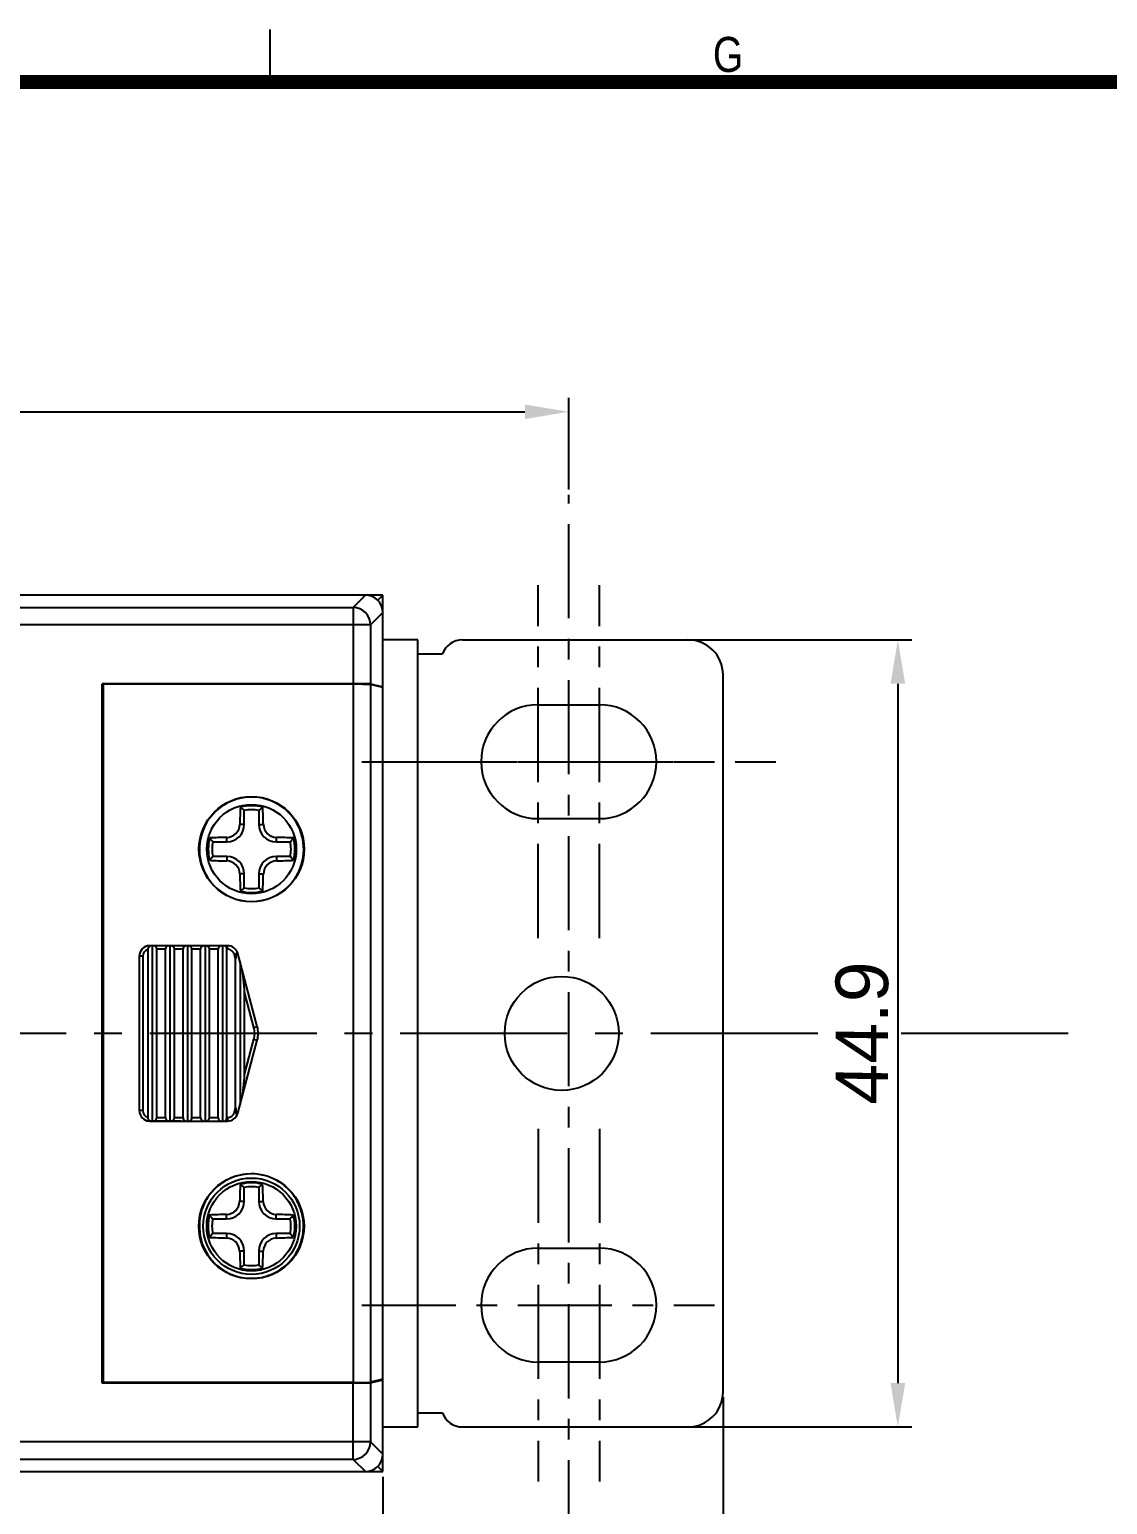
# Model space of a CAD drawing. Extents: x -1638 to -494, y -74 to 314.
# Drawn here: x -1347.7 to -1286.2, y 228.9 to 313.1 of the extents above; entities that cross this region are included whole.
import ezdxf

# ---------------------------------------------------------------- set-up
doc = ezdxf.new("R2010")
doc.units = 0
doc.header["$PDMODE"] = 3
doc.header["$PDSIZE"] = 0.7
doc.linetypes.add('CENTER', pattern=[17.8, 10.75, -2.35, 2.35, -2.35])
doc.linetypes.add('CENTER2', pattern=[28.575, 19.05, -3.175, 3.175, -3.175])
doc.layers.get('0').update_dxf_attribs({"linetype": 'CONTINUOUS'})
doc.layers.get('DEFPOINTS').update_dxf_attribs({"linetype": 'CONTINUOUS'})
for name, color, linetype in [('1', 7, 'CENTER'), ('3', 112, 'CENTER'), ('DIM', 1, 'CONTINUOUS'), ('SU', 7, 'CONTINUOUS')]:
    doc.layers.add(name, color=color, linetype=linetype)
doc.styles.add('OMI-1', font='arial.ttf', dxfattribs={"oblique": 1, "height": 3})
doc.styles.get("Standard").update_dxf_attribs({"font": 'gulim.ttc', "width": 0.8, "height": 2})
doc.dimstyles.new('1', dxfattribs={"dimtxt": 5, "dimasz": 2.5, "dimexe": 0.8, "dimexo": 0.3, "dimgap": 0.5, "dimtad": 1, "dimtoh": 1, "dimdec": 1, "dimzin": 0, "dimtxsty": 'OMI-1', "dimcen": 0, "dimclrd": 256, "dimclre": 256, "dimclrt": 256, "dimazin": 3, "dimtfac": 0.8, "dimtdec": 1, "dimtix": 1, "dimtmove": 0, "dimatfit": 3, "dimtolj": 1, "dimtzin": 0})

# ---------------------------------------------------------------- blocks, each defined once
blk = doc.blocks.new('*D2227')
at = {"layer": 'DEFPOINTS', "color": 0}
for p in [(-1477.508, 230.811), (-1327.508, 230.811), (-1327.508, 218.745)]:
    blk.add_point(p, dxfattribs=at)
at = {"layer": 'DIM'}
for p, q in [((-1477.508, 230.511), (-1477.508, 217.945)), ((-1327.508, 230.511), (-1327.508, 217.945)), ((-1475.008, 218.745), (-1330.008, 218.745))]:
    blk.add_line(p, q, dxfattribs=at)
for points in [[(-1475.008, 219.161), (-1475.008, 218.328), (-1477.508, 218.745)], [(-1330.008, 218.328), (-1330.008, 219.161), (-1327.508, 218.745)]]:
    blk.add_solid(points, dxfattribs=at)
at = {"layer": 'DIM', "insert": (-1402.508, 220.776), "char_height": 3, "attachment_point": 5, "style": 'OMI-1'}
blk.add_mtext('\\A1;150.0', dxfattribs=at)
blk = doc.blocks.new('*D2228')
at = {"layer": 'DEFPOINTS', "color": 0}
for p in [(-1308.108, 235.361), (-1402.508, 209.732), (-1308.108, 209.732)]:
    blk.add_point(p, dxfattribs=at)
at = {"layer": 'DIM'}
for p, q in [((-1308.108, 235.061), (-1308.108, 208.932)), ((-1402.508, 210.032), (-1402.508, 210.532)), ((-1400.008, 209.732), (-1310.608, 209.732))]:
    blk.add_line(p, q, dxfattribs=at)
for points in [[(-1400.008, 210.149), (-1400.008, 209.315), (-1402.508, 209.732)], [(-1310.608, 209.315), (-1310.608, 210.149), (-1308.108, 209.732)]]:
    blk.add_solid(points, dxfattribs=at)
at = {"layer": 'DIM', "insert": (-1355.308, 211.764), "char_height": 3, "attachment_point": 5, "style": 'OMI-1'}
blk.add_mtext('\\A1;94.4', dxfattribs=at)
blk = doc.blocks.new('*D2230')
at = {"layer": 'DEFPOINTS', "color": 0}
for p in [(-1311.708, 278.261), (-1311.708, 233.361), (-1298.135, 233.361)]:
    blk.add_point(p, dxfattribs=at)
at = {"layer": 'DIM'}
for p, q in [((-1311.408, 278.261), (-1297.335, 278.261)), ((-1298.135, 275.761), (-1298.135, 235.861)), ((-1311.408, 233.361), (-1297.335, 233.361))]:
    blk.add_line(p, q, dxfattribs=at)
for points in [[(-1297.719, 275.761), (-1298.552, 275.761), (-1298.135, 278.261)], [(-1298.552, 235.861), (-1297.719, 235.861), (-1298.135, 233.361)]]:
    blk.add_solid(points, dxfattribs=at)
at = {"layer": 'DIM', "insert": (-1300.167, 255.811), "char_height": 3, "attachment_point": 5, "rotation": 90, "style": 'OMI-1'}
blk.add_mtext('\\A1;44.9', dxfattribs=at)
blk = doc.blocks.new('*D2248')
at = {"layer": 'DEFPOINTS', "color": 0}
for p in [(-1402.508, 291.674), (-1316.908, 291.272), (-1316.908, 286.532)]:
    blk.add_point(p, dxfattribs=at)
at = {"layer": 'DIM'}
for p, q in [((-1316.908, 286.832), (-1316.908, 292.072)), ((-1402.508, 291.374), (-1402.508, 290.472)), ((-1400.008, 291.272), (-1319.408, 291.272))]:
    blk.add_line(p, q, dxfattribs=at)
for points in [[(-1400.008, 291.689), (-1400.008, 290.856), (-1402.508, 291.272)], [(-1319.408, 290.856), (-1319.408, 291.689), (-1316.908, 291.272)]]:
    blk.add_solid(points, dxfattribs=at)
at = {"layer": 'DIM', "insert": (-1359.708, 293.304), "char_height": 3, "attachment_point": 5, "style": 'OMI-1'}
blk.add_mtext('\\A1;85.6', dxfattribs=at)

msp = doc.modelspace()

# ---------------------------------------------------------------- linework, layer by layer
msp.add_line((-1333.936, 310.079), (-1333.936, 313.079))
at = {"color": 7, "linetype": 'CONTINUOUS'}
for p, q in [((-1329.207, 280.112), (-1328.507, 280.811)), ((-1327.508, 280.811), (-1327.801, 280.518)), ((-1327.645, 280.674), (-1327.717, 280.601)), ((-1327.508, 280.811), (-1327.51, 280.809)), ((-1327.508, 230.811), (-1327.508, 280.811)), ((-1329.207, 280.112), (-1329.207, 275.755)), ((-1328.208, 279.112), (-1327.508, 279.812)), ((-1328.208, 279.112), (-1328.208, 275.747)), ((-1325.508, 278.261), (-1327.508, 278.261)), ((-1325.508, 233.361), (-1325.508, 278.261)), ((-1322.977, 278.261), (-1310.108, 278.261)), ((-1325.508, 277.461), (-1324.108, 277.461)), ((-1308.108, 268.722), (-1308.108, 276.261)), ((-1329.207, 275.755), (-1343.522, 275.755)), ((-1343.522, 235.867), (-1343.522, 275.755)), ((-1329.207, 275.725), (-1343.472, 275.725)), ((-1343.472, 275.725), (-1343.472, 235.898)), ((-1331.777, 275.725), (-1331.777, 275.747)), ((-1330.009, 275.725), (-1330.009, 275.747)), ((-1329.207, 275.725), (-1329.207, 235.898)), ((-1328.208, 275.747), (-1327.508, 275.572)), ((-1327.508, 275.541), (-1328.208, 275.716)), ((-1328.208, 275.716), (-1328.208, 235.906)), ((-1327.508, 275.572), (-1327.631, 275.572)), ((-1318.658, 274.561), (-1315.158, 274.561)), ((-1343.508, 272.734), (-1343.472, 272.734)), ((-1343.508, 272.434), (-1343.472, 272.434)), ((-1343.472, 272.411), (-1343.508, 272.411)), ((-1343.472, 271.802), (-1343.508, 271.802)), ((-1335.413, 267.736), (-1335.413, 268.533)), ((-1334.585, 268.533), (-1334.585, 267.736)), ((-1308.108, 235.361), (-1308.108, 268.722)), ((-1335.413, 267.736), (-1335.672, 267.736)), ((-1334.585, 267.736), (-1334.327, 267.736)), ((-1318.658, 268.061), (-1315.158, 268.061)), ((-1343.508, 266.82), (-1343.472, 266.82)), ((-1337.211, 266.736), (-1336.413, 266.736)), ((-1336.413, 266.736), (-1336.413, 266.994)), ((-1333.585, 266.736), (-1333.585, 266.994)), ((-1333.585, 266.736), (-1332.788, 266.736)), ((-1343.508, 266.388), (-1343.472, 266.388)), ((-1343.508, 266.088), (-1343.472, 266.088)), ((-1336.413, 265.907), (-1337.211, 265.907)), ((-1336.413, 265.907), (-1336.413, 265.649)), ((-1332.788, 265.907), (-1333.585, 265.907)), ((-1333.585, 265.907), (-1333.585, 265.649)), ((-1343.472, 265.04), (-1343.508, 265.04)), ((-1335.413, 264.907), (-1335.672, 264.907)), ((-1335.413, 264.11), (-1335.413, 264.907)), ((-1334.585, 264.907), (-1334.327, 264.907)), ((-1334.585, 264.907), (-1334.585, 264.11)), ((-1343.472, 263.625), (-1343.503, 263.625)), ((-1343.501, 263.397), (-1343.503, 263.625)), ((-1343.472, 263.397), (-1343.501, 263.397)), ((-1343.472, 261.983), (-1343.496, 261.983)), ((-1343.496, 261.983), (-1343.496, 259.906)), ((-1341.208, 260.211), (-1341.408, 260.211)), ((-1341.408, 260.211), (-1341.408, 251.411)), ((-1341.208, 260.211), (-1341.208, 251.411)), ((-1340.908, 251.024), (-1340.908, 260.599)), ((-1336.368, 260.811), (-1340.808, 260.811)), ((-1340.656, 250.811), (-1340.656, 260.811)), ((-1339.908, 260.611), (-1340.405, 260.611)), ((-1340.405, 251.011), (-1340.405, 260.611)), ((-1339.908, 251.011), (-1339.908, 260.611)), ((-1339.656, 260.811), (-1339.656, 250.811)), ((-1338.908, 260.611), (-1339.405, 260.611)), ((-1339.405, 251.011), (-1339.405, 260.611)), ((-1338.908, 251.011), (-1338.908, 260.611)), ((-1338.656, 260.811), (-1338.656, 250.811)), ((-1337.908, 260.611), (-1338.405, 260.611)), ((-1338.405, 251.011), (-1338.405, 260.611)), ((-1337.908, 251.011), (-1337.908, 260.611)), ((-1337.656, 260.811), (-1337.656, 250.811)), ((-1336.908, 260.611), (-1337.405, 260.611)), ((-1337.405, 251.011), (-1337.405, 260.611)), ((-1336.908, 251.011), (-1336.908, 260.611)), ((-1336.656, 260.811), (-1336.656, 250.811)), ((-1336.368, 260.611), (-1336.405, 260.611)), ((-1336.405, 251.011), (-1336.405, 260.611)), ((-1336.368, 260.611), (-1336.368, 260.811)), ((-1335.982, 260.315), (-1335.886, 260.341)), ((-1335.908, 260.038), (-1335.982, 260.315)), ((-1335.908, 251.584), (-1335.908, 260.038)), ((-1334.672, 256.199), (-1335.789, 260.367)), ((-1343.472, 259.308), (-1343.511, 259.308)), ((-1343.508, 259.606), (-1343.472, 259.606)), ((-1343.472, 259.566), (-1343.508, 259.566)), ((-1343.496, 259.906), (-1343.472, 259.906)), ((-1335.656, 259.872), (-1335.656, 251.751)), ((-1335.405, 253.463), (-1335.405, 258.16)), ((-1334.865, 256.148), (-1335.405, 258.16)), ((-1334.865, 256.148), (-1334.672, 256.199)), ((-1335.789, 251.256), (-1334.672, 255.423)), ((-1335.405, 253.463), (-1334.865, 255.475)), ((-1334.865, 255.475), (-1334.672, 255.423)), ((-1343.472, 252.315), (-1343.511, 252.315)), ((-1343.472, 252.057), (-1343.508, 252.057)), ((-1343.472, 252.016), (-1343.508, 252.016)), ((-1343.472, 251.716), (-1343.496, 251.716)), ((-1343.496, 251.716), (-1343.496, 249.64)), ((-1341.208, 251.411), (-1341.408, 251.411)), ((-1340.808, 250.811), (-1336.368, 250.811)), ((-1340.405, 251.011), (-1339.908, 251.011)), ((-1339.405, 251.011), (-1338.908, 251.011)), ((-1338.405, 251.011), (-1337.908, 251.011)), ((-1337.405, 251.011), (-1336.908, 251.011)), ((-1336.405, 251.011), (-1336.368, 251.011)), ((-1336.368, 251.011), (-1336.368, 250.811)), ((-1335.982, 251.308), (-1335.908, 251.584)), ((-1335.982, 251.308), (-1335.886, 251.282)), ((-1343.496, 249.64), (-1343.472, 249.64)), ((-1343.503, 247.997), (-1343.501, 248.225)), ((-1343.501, 248.225), (-1343.472, 248.225)), ((-1343.503, 247.997), (-1343.472, 247.997)), ((-1343.508, 246.583), (-1343.472, 246.583)), ((-1335.422, 246.225), (-1335.422, 247.023)), ((-1334.594, 247.023), (-1334.594, 246.225)), ((-1335.422, 246.225), (-1335.681, 246.225)), ((-1334.594, 246.225), (-1334.335, 246.225)), ((-1343.508, 245.534), (-1343.472, 245.534)), ((-1343.508, 245.234), (-1343.472, 245.234)), ((-1337.22, 245.225), (-1336.422, 245.225)), ((-1336.422, 245.225), (-1336.422, 245.484)), ((-1333.594, 245.225), (-1333.594, 245.484)), ((-1333.594, 245.225), (-1332.796, 245.225)), ((-1343.472, 244.802), (-1343.508, 244.802)), ((-1336.422, 244.397), (-1337.22, 244.397)), ((-1336.422, 244.397), (-1336.422, 244.139)), ((-1332.796, 244.397), (-1333.594, 244.397)), ((-1333.594, 244.397), (-1333.594, 244.139)), ((-1335.422, 243.397), (-1335.681, 243.397)), ((-1335.422, 242.6), (-1335.422, 243.397)), ((-1334.594, 243.397), (-1334.335, 243.397)), ((-1334.594, 243.397), (-1334.594, 242.6)), ((-1318.658, 243.561), (-1315.158, 243.561)), ((-1343.508, 239.82), (-1343.472, 239.82)), ((-1343.472, 239.418), (-1343.508, 239.418)), ((-1315.158, 237.061), (-1318.658, 237.061)), ((-1329.207, 235.867), (-1343.522, 235.867)), ((-1329.207, 235.898), (-1343.472, 235.898)), ((-1331.777, 235.898), (-1331.777, 235.875)), ((-1330.009, 235.898), (-1330.009, 235.875)), ((-1329.207, 231.511), (-1329.207, 235.867)), ((-1327.508, 236.081), (-1328.208, 235.906)), ((-1328.208, 235.875), (-1327.508, 236.05)), ((-1328.208, 235.875), (-1328.208, 232.51)), ((-1327.508, 236.05), (-1327.631, 236.05)), ((-1325.508, 234.161), (-1324.108, 234.161)), ((-1327.508, 233.361), (-1325.508, 233.361)), ((-1322.977, 233.361), (-1310.108, 233.361)), ((-1328.208, 232.51), (-1327.508, 231.811)), ((-1329.207, 231.511), (-1328.507, 230.811)), ((-1327.508, 230.811), (-1327.801, 231.104)), ((-1327.565, 230.868), (-1327.589, 230.892)), ((-1327.517, 230.82), (-1327.528, 230.832)), ((-1327.508, 230.811), (-1327.51, 230.814))]:
    msp.add_line(p, q, dxfattribs=at)
at = {"const_width": 0.8}
msp.add_lwpolyline([(-1083.936, 310.079), (-1633.936, 310.079), (-1633.936, -69.921), (-1083.936, -69.921)], close=True, dxfattribs=at)
at = {"color": 7, "linetype": 'CONTINUOUS'}
for points in [[(-1327.717, 280.601), (-1327.758, 280.561), (-1327.801, 280.518)], [(-1327.682, 230.985), (-1327.719, 231.022), (-1327.759, 231.062), (-1327.801, 231.104)]]:
    msp.add_lwpolyline(points, dxfattribs=at)
for centre, radius in [((-1334.999, 266.322), 3), ((-1334.999, 266.322), 2.55), ((-1317.308, 255.811), 3.25), ((-1335.008, 244.811), 3), ((-1335.008, 244.811), 2.55)]:
    msp.add_circle(centre, radius, dxfattribs=at)
for centre, radius, start, end in [((-1328.508, 279.811), 1, 0, 90), ((-1329.209, 279.111), 1.001, 0.08579, 89.91421), ((-1322.977, 277.061), 1.2, 90, 160.52878), ((-1310.108, 276.261), 2, 0, 90), ((-1318.658, 271.311), 3.25, 90, 270), ((-1315.158, 271.311), 3.25, 270, 90), ((-1334.999, 266.322), 2.973, 343.25335, 172.59018), ((-1286.023, 266.39), 49.668, 177.32222, 178.44758), ((-1334.999, 266.322), 2.472, 75.07814, 104.92186), ((-1340.187, 262.78), 7.476, 50.31735, 52.49859), ((-1334.999, 266.322), 2.25, 79.39163, 100.60837), ((-1329.811, 262.78), 7.476, 127.50141, 129.68265), ((-1383.422, 266.411), 49.113, 1.54607, 2.68414), ((-1336.413, 267.736), 1, 270, 0), ((-1336.434, 267.756), 0.762, 271.54318, 358.45682), ((-1333.585, 267.736), 1, 180, 270), ((-1333.564, 267.756), 0.762, 181.54315, 268.45685), ((-1334.999, 266.322), 2.472, 165.07814, 194.92186), ((-1335.088, 217.899), 49.113, 91.54607, 92.68414), ((-1331.457, 271.51), 7.476, 217.50141, 219.68265), ((-1334.999, 266.322), 2.25, 169.39163, 190.60837), ((-1334.931, 217.345), 49.668, 87.32222, 88.44758), ((-1338.541, 271.51), 7.476, 320.31735, 322.49859), ((-1334.999, 266.322), 2.25, 349.39163, 10.60837), ((-1334.999, 266.322), 2.472, 345.07814, 14.92186), ((-1335.092, 266.29), 2.885, 174.308, 179.37215), ((-1335.103, 266.291), 2.874, 172.87312, 174.30698), ((-1331.457, 261.134), 7.476, 140.31735, 142.49859), ((-1336.413, 264.907), 1, 0, 90), ((-1333.585, 264.907), 1, 90, 180), ((-1338.541, 261.134), 7.476, 37.50141, 39.68265), ((-1335.068, 315.298), 49.668, 267.32222, 268.44758), ((-1336.434, 264.887), 0.762, 1.54418, 88.45582), ((-1333.564, 264.887), 0.762, 91.54419, 178.45581), ((-1334.91, 314.744), 49.113, 271.54607, 272.68414), ((-1335.024, 266.288), 2.987, 342.7929, 344.00943), ((-1334.999, 266.322), 2.986, 212.45275, 303.986), ((-1286.577, 266.233), 49.113, 181.54607, 182.68414), ((-1383.976, 266.253), 49.668, 357.32222, 358.44758), ((-1340.187, 269.864), 7.476, 307.50141, 309.68265), ((-1334.999, 266.322), 2.472, 255.07814, 284.92186), ((-1334.999, 266.322), 2.25, 259.39163, 280.60837), ((-1329.811, 269.864), 7.476, 230.31735, 232.49859), ((-1340.808, 260.211), 0.6, 90, 180), ((-1340.808, 260.211), 0.4, 104.47751, 180), ((-1336.368, 260.211), 0.6, 15, 90), ((-1336.368, 260.211), 0.4, 15, 90), ((-1335.668, 260.29), 0.223, 163.9817, 166.87156), ((-1336.121, 255.811), 1.3, 345, 15), ((-1336.121, 255.811), 1.5, 345, 15), ((-1340.808, 251.411), 0.6, 180, 270), ((-1340.808, 251.411), 0.4, 180, 255.52249), ((-1336.368, 251.411), 0.4, 270, 345), ((-1336.368, 251.411), 0.6, 270, 345), ((-1335.008, 244.811), 2.986, 63.36041, 135.52769), ((-1286.031, 244.88), 49.668, 177.32222, 178.44758), ((-1335.008, 244.811), 2.472, 75.07814, 104.92186), ((-1340.196, 241.269), 7.476, 50.31735, 52.49859), ((-1335.008, 244.811), 2.25, 79.39163, 100.60837), ((-1329.82, 241.269), 7.476, 127.50141, 129.68265), ((-1383.43, 244.9), 49.113, 1.54607, 2.68414), ((-1335.008, 244.811), 2.973, 177.95313, 24.26433), ((-1336.422, 246.225), 1, 270, 0), ((-1336.443, 246.246), 0.762, 271.54318, 358.45682), ((-1333.594, 246.225), 1, 180, 270), ((-1333.573, 246.246), 0.762, 181.54315, 268.45685), ((-1335.035, 244.845), 2.983, 23.45767, 24.60103), ((-1335.008, 244.811), 2.472, 165.07814, 194.92186), ((-1335.097, 196.389), 49.113, 91.54607, 92.68414), ((-1331.466, 249.999), 7.476, 217.50141, 219.68265), ((-1335.008, 244.811), 2.25, 169.39163, 190.60837), ((-1334.939, 195.835), 49.668, 87.32222, 88.44758), ((-1338.55, 249.999), 7.476, 320.31735, 322.49859), ((-1335.008, 244.811), 2.25, 349.39163, 10.60837), ((-1335.008, 244.811), 2.472, 345.07814, 14.92186), ((-1331.466, 239.623), 7.476, 140.31735, 142.49859), ((-1335.077, 293.788), 49.668, 267.32222, 268.44758), ((-1336.422, 243.397), 1, 0, 90), ((-1336.443, 243.376), 0.762, 1.54418, 88.45582), ((-1333.594, 243.397), 1, 90, 180), ((-1333.573, 243.376), 0.762, 91.54419, 178.45581), ((-1334.919, 293.234), 49.113, 271.54607, 272.68414), ((-1338.55, 239.623), 7.476, 37.50141, 39.68265), ((-1286.585, 244.722), 49.113, 181.54607, 182.68414), ((-1383.985, 244.743), 49.668, 357.32222, 358.44758), ((-1318.658, 240.311), 3.25, 90, 270), ((-1315.158, 240.311), 3.25, 270, 90), ((-1340.196, 248.353), 7.476, 307.50141, 309.68265), ((-1335.008, 244.811), 2.472, 255.07814, 284.92186), ((-1335.008, 244.811), 2.25, 259.39163, 280.60837), ((-1329.82, 248.353), 7.476, 230.31735, 232.49859), ((-1310.108, 235.361), 2, 270, 0), ((-1322.977, 234.561), 1.2, 199.47122, 270), ((-1329.209, 232.512), 1.001, 270.08579, 359.91421), ((-1328.508, 231.811), 1, 270, 0)]:
    msp.add_arc(centre, radius, start, end, dxfattribs=at)
for centre, major_axis, ratio, start_param, end_param in [((-1328.509, 279.811), (0.708, 0.708), 0.998783, -0.784789, 0.784789), ((-1329.207, 275.747), (1, 0), 0.008727, 6.318092, 7.853982), ((-1329.207, 275.716), (1, 0), 0.008727, 0.034907, 1.570796), ((-1334.999, 266.278), (0, 2.979), 0.999893, 1.426959, 1.446389), ((-1343.513, 261.983), (0, 2), 0.008727, -1.570796, -0.785398), ((-1340.572, 260.611), (0, 0.2), 0.8391, -1.570796, 0), ((-1339.74, 260.611), (0, 0.2), 0.8391, 0, 1.570796), ((-1339.572, 260.611), (0, 0.2), 0.8391, -1.570796, 0), ((-1338.74, 260.611), (0, 0.2), 0.8391, 0, 1.570796), ((-1338.572, 260.611), (0, 0.2), 0.8391, -1.570796, 0), ((-1337.74, 260.611), (0, 0.2), 0.8391, 0, 1.570796), ((-1337.572, 260.611), (0, 0.2), 0.8391, -1.570796, 0), ((-1336.74, 260.611), (0, 0.2), 0.8391, 0, 1.570796), ((-1336.572, 260.611), (0, 0.2), 0.8391, 4.712389, 5.829608), ((-1335.74, 259.412), (-0.107, 0.995), 0.129584, 0.353074, 0.875678), ((-1335.74, 259.412), (-0.107, 0.995), 0.129584, -0.501077, -0.31281), ((-1343.493, 259.906), (0, 0.3), 0.008727, -4.712389, -3.159046), ((-1335.572, 258.786), (-0.107, 0.995), 0.129584, -2.265915, -0.695119), ((-1335.572, 252.837), (0.107, 0.995), 0.129584, -2.446474, -0.875678), ((-1343.493, 251.716), (0, 0.3), 0.008727, 0.017453, 1.570796), ((-1340.572, 251.011), (0, 0.2), 0.8391, -3.141593, -1.570796), ((-1339.74, 251.011), (0, 0.2), 0.8391, -4.712389, -3.141593), ((-1339.572, 251.011), (0, 0.2), 0.8391, -3.141593, -1.570796), ((-1338.74, 251.011), (0, 0.2), 0.8391, -4.712389, -3.141593), ((-1338.572, 251.011), (0, 0.2), 0.8391, -3.141593, -1.570796), ((-1337.74, 251.011), (0, 0.2), 0.8391, -4.712389, -3.141593), ((-1337.572, 251.011), (0, 0.2), 0.8391, -3.141593, -1.570796), ((-1336.74, 251.011), (0, 0.2), 0.8391, -4.712389, -3.141593), ((-1336.572, 251.011), (0, 0.2), 0.8391, -2.688015, -1.570796), ((-1335.74, 252.21), (0.107, 0.995), 0.129584, -4.01727, -3.494667), ((-1335.74, 252.21), (0.107, 0.995), 0.129584, -2.828782, -2.640515), ((-1343.513, 249.64), (0, 2), 0.008727, -2.356194, -1.570796), ((-1335.008, 244.855), (0, 2.972), 0.999893, 1.530403, 1.549713), ((-1330.559, 235.888), (0.8, 0), 0.008727, -0.757641, -0.034907), ((-1329.207, 235.906), (1, 0), 0.008727, -1.570796, -0.034907), ((-1329.207, 235.876), (1, 0), 0.008727, 4.712389, 6.248279), ((-1328.509, 231.812), (0.708, -0.708), 0.998783, -0.784789, 0.784789)]:
    msp.add_ellipse(centre, major_axis=major_axis, ratio=ratio, start_param=start_param, end_param=end_param, dxfattribs=at)
for points, knots in [([(-1337.977, 266.322), (-1337.98, 266.052), (-1337.907, 265.488), (-1337.676, 264.966), (-1337.519, 264.719)], [0, 0, 0, 0, 0.479885, 1, 1, 1, 1]), ([(-1333.33, 263.846), (-1333.042, 264.04), (-1332.559, 264.509), (-1332.262, 265.109), (-1332.17, 265.404)], [0, 0, 0, 0, 0.528748, 1, 1, 1, 1]), ([(-1340.897, 260.675), (-1340.893, 260.688), (-1340.875, 260.735), (-1340.84, 260.777), (-1340.808, 260.794)], [0, 0, 0, 0, 0.284293, 1, 1, 1, 1]), ([(-1335.803, 260.363), (-1335.806, 260.37), (-1335.815, 260.382), (-1335.83, 260.398), (-1335.851, 260.401), (-1335.862, 260.392), (-1335.867, 260.387)], [0, 0, 0, 0, 0.284299, 0.537293, 0.756229, 1, 1, 1, 1]), ([(-1340.863, 250.877), (-1340.866, 250.882), (-1340.881, 250.904), (-1340.891, 250.929), (-1340.897, 250.948)], [0, 0, 0, 0, 0.236603, 1, 1, 1, 1]), ([(-1340.808, 250.828), (-1340.813, 250.831), (-1340.834, 250.844), (-1340.852, 250.862), (-1340.863, 250.877)], [0, 0, 0, 0, 0.234216, 1, 1, 1, 1]), ([(-1335.886, 251.282), (-1335.88, 251.26), (-1335.87, 251.222), (-1335.835, 251.223), (-1335.817, 251.236), (-1335.808, 251.25), (-1335.803, 251.26)], [0, 0, 0, 0, 0.521394, 0.62516, 0.738542, 1, 1, 1, 1]), ([(-1332.322, 246.087), (-1332.45, 246.367), (-1332.82, 246.922), (-1333.358, 247.324), (-1333.669, 247.48)], [0, 0, 0, 0, 0.468917, 1, 1, 1, 1]), ([(-1337.139, 246.903), (-1337.404, 246.633), (-1337.809, 246.021), (-1337.964, 245.309), (-1337.977, 244.975)], [0, 0, 0, 0, 0.530473, 1, 1, 1, 1])]:
    msp.add_open_spline(points, degree=3, knots=knots, dxfattribs=at)
for points in [[(-1340.908, 260.599), (-1340.908, 260.624), (-1340.904, 260.65), (-1340.897, 260.675)], [(-1335.867, 260.387), (-1335.875, 260.376), (-1335.879, 260.364), (-1335.883, 260.351)], [(-1340.897, 250.948), (-1340.904, 250.972), (-1340.908, 250.998), (-1340.908, 251.024)]]:
    msp.add_open_spline(points, degree=3, dxfattribs=at)
at = {"layer": '1', "color": 0, "linetype": 'CONTINUOUS'}
for p, q in [((-1328.508, 280.811), (-1476.508, 280.811)), ((-1327.508, 280.811), (-1367.233, 280.811)), ((-1366.617, 280.112), (-1329.207, 280.112)), ((-1328.208, 279.112), (-1366.083, 279.112)), ((-1328.208, 232.51), (-1349.624, 232.51)), ((-1329.207, 231.511), (-1348.93, 231.511)), ((-1477.508, 230.811), (-1327.508, 230.811)), ((-1476.508, 230.811), (-1328.508, 230.811))]:
    msp.add_line(p, q, dxfattribs=at)
at = {"layer": '3', "linetype": 'CENTER', "ltscale": 0.5}
for p, q in [((-1316.908, 226.091), (-1316.908, 286.532)), ((-1318.658, 261.25), (-1318.658, 281.373)), ((-1315.158, 261.25), (-1315.158, 281.373)), ((-1328.72, 271.311), (-1308.596, 271.311)), ((-1325.22, 271.311), (-1305.096, 271.311)), ((-1318.658, 250.373), (-1318.658, 230.25)), ((-1315.158, 250.373), (-1315.158, 230.25)), ((-1328.72, 240.311), (-1308.596, 240.311))]:
    msp.add_line(p, q, dxfattribs=at)
at = {"layer": '3', "linetype": 'CENTER2', "ltscale": 0.5}
msp.add_line((-1288.417, 255.811), (-1528.802, 255.811), dxfattribs=at)
at = {"layer": 'SU', "color": 7, "linetype": 'CONTINUOUS'}
for p, q in [((-1327.508, 249.211), (-1327.508, 279.811)), ((-1339.008, 250.811), (-1341.008, 250.811)), ((-1327.508, 231.811), (-1327.508, 240.411))]:
    msp.add_line(p, q, dxfattribs=at)
msp.add_circle((-1335.008, 244.811), 2.75, dxfattribs=at)
for centre, start, end in [((-1328.508, 279.811), 0.00002, 89.99998), ((-1328.508, 231.811), 270.00002, 359.99998)]:
    msp.add_arc(centre, 1, start, end, dxfattribs=at)

# ---------------------------------------------------------------- texts
at = {"width": 0.85}
msp.add_text('G', height=2, dxfattribs=at).set_placement((-1308.687, 310.656))

# ---------------------------------------------------------------- dimensions: what is measured, and where the dimension line sits
at = {"layer": 'DIM'}
for base, p1, p2, picture, middle in [((-1316.908, 291.272), (-1402.508, 291.674), (-1316.908, 286.532), '*D2248', (-1359.708, 293.304)), ((-1308.108, 209.732), (-1402.508, 209.732), (-1308.108, 235.361), '*D2228', (-1355.308, 211.764)), ((-1327.508, 218.745), (-1477.508, 230.811), (-1327.508, 230.811), '*D2227', (-1402.508, 220.776))]:
    dim = msp.add_linear_dim(base=base, p1=p1, p2=p2, dimstyle='1', dxfattribs=at)
    dim.commit()
    dim.dimension.update_dxf_attribs({"geometry": picture, "text_midpoint": middle})
dim = msp.add_linear_dim(base=(-1298.135, 233.361), p1=(-1311.708, 278.261), p2=(-1311.708, 233.361), angle=90, dimstyle='1', dxfattribs=at)
dim.commit()
dim.dimension.update_dxf_attribs({"geometry": '*D2230', "text_midpoint": (-1300.167, 255.811)})

doc.saveas('drawing.dxf')
